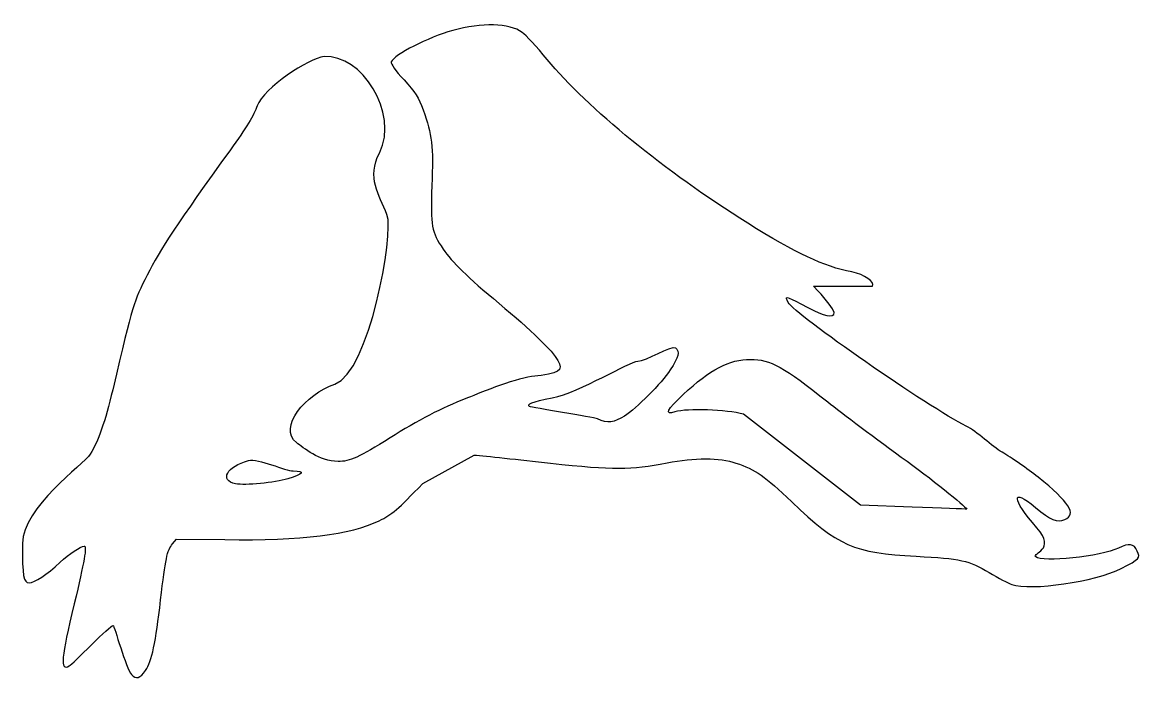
# Model space of a CAD drawing. Header units: centimetres. Extents: x -7.2 to 7.3, y -4.3 to 4.2.
import ezdxf

# ---------------------------------------------------------------- set-up
doc = ezdxf.new("R2010")
doc.units = ezdxf.units.CM
doc.header["$MEASUREMENT"] = 0
doc.layers.add('Layer 1', color=7, linetype='Continuous')

msp = doc.modelspace()

# ---------------------------------------------------------------- linework, layer by layer
at = {"layer": 'Layer 1'}
for points, knots in [([(-5.80161, -4.25319), (-5.87159, -4.17586), (-6.02699, -3.61156), (-6.04141, -3.61156), (-6.04141, -3.61156), (-6.05583, -3.61156), (-6.18248, -3.72554), (-6.32284, -3.86485), (-6.32284, -3.86485), (-6.4632, -4.00416), (-6.59463, -4.12839), (-6.61489, -4.14092), (-6.61489, -4.14092), (-6.73404, -4.21456), (-6.71909, -4.03226), (-6.54844, -3.33019), (-6.54844, -3.33019), (-6.4145, -2.77918), (-6.37968, -2.57969), (-6.41746, -2.57969), (-6.41746, -2.57969), (-6.46308, -2.57969), (-6.61582, -2.68204), (-6.73211, -2.79053), (-6.73211, -2.79053), (-6.90553, -2.95233), (-7.06217, -3.05594), (-7.13336, -3.05594), (-7.13336, -3.05594), (-7.20933, -3.05594), (-7.22327, -2.97585), (-7.22254, -2.54331), (-7.22254, -2.54331), (-7.22177, -2.07857), (-6.4263, -1.51758), (-6.33845, -1.37996), (-6.33845, -1.37996), (-6.23557, -1.21881), (-6.14552, -0.96069), (-6.04626, -0.5424), (-6.04626, -0.5424), (-5.77478, 0.60159), (-5.77714, 0.59374), (-5.59704, 0.9522), (-5.59704, 0.9522), (-5.43069, 1.28328), (-5.20039, 1.62987), (-4.51261, 2.58423), (-4.51261, 2.58423), (-4.31171, 2.86299), (-4.2048, 3.0382), (-4.16352, 3.15636), (-4.16352, 3.15636), (-4.08405, 3.38376), (-3.49052, 3.78212), (-3.29293, 3.79677), (-3.29293, 3.79677), (-2.8112, 3.83248), (-2.30931, 3.06698), (-2.57287, 2.54153), (-2.57287, 2.54153), (-2.7356, 2.2171), (-2.58101, 2.00181), (-2.47434, 1.73932), (-2.47434, 1.73932), (-2.37512, 1.49512), (-2.70798, -0.31726), (-3.15206, -0.46866), (-3.15206, -0.46866), (-3.53566, -0.59944), (-3.89974, -1.03943), (-3.65125, -1.23146), (-3.65125, -1.23146), (-3.56494, -1.29815), (-3.35524, -1.47498), (-3.11064, -1.47701), (-3.11064, -1.47701), (-2.9576, -1.47827), (-2.83314, -1.4218), (-2.43417, -1.17005), (-2.43417, -1.17005), (-2.07617, -0.94415), (-1.74533, -0.77173), (-1.45536, -0.65994), (-1.45536, -0.65994), (-1.3172, -0.60668), (-0.82814, -0.39914), (-0.58982, -0.37142), (-0.58982, -0.37142), (-0.22043, -0.32845), (-0.17377, -0.29939), (-0.24922, -0.15927), (-0.24922, -0.15927), (-0.314, -0.03899), (-0.59427, 0.23283), (-1.01393, 0.58237), (-1.01393, 0.58237), (-1.42337, 0.9234), (-1.62833, 1.1224), (-1.74228, 1.28955), (-1.74228, 1.28955), (-1.89654, 1.51581), (-1.90845, 1.58288), (-1.88894, 2.11541), (-1.88894, 2.11541), (-1.86986, 2.63608), (-1.88569, 2.77424), (-2.00223, 3.10442), (-2.00223, 3.10442), (-2.05808, 3.26264), (-2.10413, 3.33447), (-2.25192, 3.49386), (-2.25192, 3.49386), (-2.36615, 3.61706), (-2.42757, 3.70381), (-2.41807, 3.72856), (-2.41807, 3.72856), (-2.38223, 3.82196), (-1.93845, 4.04903), (-1.61845, 4.13771), (-1.61845, 4.13771), (-1.23702, 4.24341), (-0.88193, 4.23358), (-0.71207, 4.11263), (-0.71207, 4.11263), (-0.66903, 4.08198), (-0.52297, 3.92376), (-0.38748, 3.76102), (-0.38748, 3.76102), (0.14838, 3.11734), (1.14362, 2.30423), (2.22406, 1.62738), (2.22406, 1.62738), (2.85749, 1.23057), (3.21171, 1.06447), (3.57942, 0.99183), (3.57942, 0.99183), (3.74643, 0.95884), (3.88523, 0.86449), (3.85019, 0.80779), (3.85019, 0.80779), (3.85019, 0.80779), (3.0824, 0.8087), (3.0824, 0.8087), (3.0824, 0.8087), (3.0824, 0.8087), (3.40092, 0.48133), (3.34731, 0.43683), (3.34731, 0.43683), (3.29744, 0.39544), (3.17283, 0.43542), (2.91703, 0.57489), (2.91703, 0.57489), (2.72168, 0.68139), (2.70452, 0.68341), (2.75224, 0.59424), (2.75224, 0.59424), (2.83443, 0.44066), (4.59236, -0.78005), (5.07132, -1.01614), (5.07132, -1.01614), (5.20751, -1.08326), (5.4139, -1.28414), (5.5373, -1.35531), (5.5373, -1.35531), (5.65575, -1.42363), (5.8669, -1.57054), (6.00652, -1.68177), (6.00652, -1.68177), (6.41445, -2.00676), (6.51566, -2.16711), (6.35486, -2.23371), (6.35486, -2.23371), (6.2543, -2.27537), (6.17056, -2.24078), (5.97368, -2.07627), (5.97368, -2.07627), (5.64911, -1.80506), (5.66, -1.96368), (5.9919, -2.34156), (5.9919, -2.34156), (6.24869, -2.63394), (5.92594, -2.66892), (5.97523, -2.71821), (5.97523, -2.71821), (6.05262, -2.7956), (6.82841, -2.71397), (7.05417, -2.60468), (7.05417, -2.60468), (7.19592, -2.53606), (7.25182, -2.54501), (7.29923, -2.64392), (7.29923, -2.64392), (7.34245, -2.73411), (7.32935, -2.74831), (7.09083, -2.86969), (7.09083, -2.86969), (6.75235, -3.04194), (5.91252, -3.16573), (5.66583, -3.07974), (5.66583, -3.07974), (5.6199, -3.06372), (5.48675, -2.99319), (5.36995, -2.92299), (5.36995, -2.92299), (5.10723, -2.76509), (5.0002, -2.74126), (4.41854, -2.71114), (4.41854, -2.71114), (3.6059, -2.66906), (3.40065, -2.57931), (2.79734, -2.00229), (2.79734, -2.00229), (2.44907, -1.6692), (2.32475, -1.58282), (2.07019, -1.49707), (2.07019, -1.49707), (1.85789, -1.42555), (1.53272, -1.42452), (1.17363, -1.49424), (1.17363, -1.49424), (0.69173, -1.58781), (0.48678, -1.58836), (-0.34396, -1.49832), (-0.34396, -1.49832), (-0.75869, -1.45337), (-1.19164, -1.40575), (-1.33703, -1.3925), (-1.33703, -1.3925), (-1.33703, -1.3925), (-2.00607, -1.76198), (-2.00607, -1.76198), (-2.00607, -1.76198), (-2.33377, -2.10193), (-2.41128, -2.16811), (-2.57517, -2.24789), (-2.57517, -2.24789), (-2.94932, -2.43001), (-3.58452, -2.5082), (-4.58477, -2.49526), (-4.58477, -2.49526), (-4.58477, -2.49526), (-5.21644, -2.48708), (-5.21644, -2.48708), (-5.21644, -2.48708), (-5.21644, -2.48708), (-5.26693, -2.54912), (-5.26693, -2.54912), (-5.26693, -2.54912), (-5.33817, -2.63663), (-5.36016, -2.74048), (-5.42189, -3.28083), (-5.42189, -3.28083), (-5.48528, -3.83572), (-5.53724, -4.07824), (-5.61863, -4.19901), (-5.61863, -4.19901), (-5.68845, -4.30261), (-5.74242, -4.31859), (-5.80161, -4.25319)], [0, 0, 0, 0, 0.01515152, 0.01515152, 0.01515152, 0.01515152, 0.03030303, 0.03030303, 0.03030303, 0.03030303, 0.04545455, 0.04545455, 0.04545455, 0.04545455, 0.06060606, 0.06060606, 0.06060606, 0.06060606, 0.07575758, 0.07575758, 0.07575758, 0.07575758, 0.09090909, 0.09090909, 0.09090909, 0.09090909, 0.10606061, 0.10606061, 0.10606061, 0.10606061, 0.12121212, 0.12121212, 0.12121212, 0.12121212, 0.13636364, 0.13636364, 0.13636364, 0.13636364, 0.15151515, 0.15151515, 0.15151515, 0.15151515, 0.16666667, 0.16666667, 0.16666667, 0.16666667, 0.18181818, 0.18181818, 0.18181818, 0.18181818, 0.1969697, 0.1969697, 0.1969697, 0.1969697, 0.21212121, 0.21212121, 0.21212121, 0.21212121, 0.22727273, 0.22727273, 0.22727273, 0.22727273, 0.24242424, 0.24242424, 0.24242424, 0.24242424, 0.25757576, 0.25757576, 0.25757576, 0.25757576, 0.27272727, 0.27272727, 0.27272727, 0.27272727, 0.28787879, 0.28787879, 0.28787879, 0.28787879, 0.3030303, 0.3030303, 0.3030303, 0.3030303, 0.31818182, 0.31818182, 0.31818182, 0.31818182, 0.33333333, 0.33333333, 0.33333333, 0.33333333, 0.34848485, 0.34848485, 0.34848485, 0.34848485, 0.36363636, 0.36363636, 0.36363636, 0.36363636, 0.37878788, 0.37878788, 0.37878788, 0.37878788, 0.39393939, 0.39393939, 0.39393939, 0.39393939, 0.40909091, 0.40909091, 0.40909091, 0.40909091, 0.42424242, 0.42424242, 0.42424242, 0.42424242, 0.43939394, 0.43939394, 0.43939394, 0.43939394, 0.45454545, 0.45454545, 0.45454545, 0.45454545, 0.46969697, 0.46969697, 0.46969697, 0.46969697, 0.48484848, 0.48484848, 0.48484848, 0.48484848, 0.5, 0.5, 0.5, 0.5, 0.51515152, 0.51515152, 0.51515152, 0.51515152, 0.53030303, 0.53030303, 0.53030303, 0.53030303, 0.54545455, 0.54545455, 0.54545455, 0.54545455, 0.56060606, 0.56060606, 0.56060606, 0.56060606, 0.57575758, 0.57575758, 0.57575758, 0.57575758, 0.59090909, 0.59090909, 0.59090909, 0.59090909, 0.60606061, 0.60606061, 0.60606061, 0.60606061, 0.62121212, 0.62121212, 0.62121212, 0.62121212, 0.63636364, 0.63636364, 0.63636364, 0.63636364, 0.65151515, 0.65151515, 0.65151515, 0.65151515, 0.66666667, 0.66666667, 0.66666667, 0.66666667, 0.68181818, 0.68181818, 0.68181818, 0.68181818, 0.6969697, 0.6969697, 0.6969697, 0.6969697, 0.71212121, 0.71212121, 0.71212121, 0.71212121, 0.72727273, 0.72727273, 0.72727273, 0.72727273, 0.74242424, 0.74242424, 0.74242424, 0.74242424, 0.75757576, 0.75757576, 0.75757576, 0.75757576, 0.77272727, 0.77272727, 0.77272727, 0.77272727, 0.78787879, 0.78787879, 0.78787879, 0.78787879, 0.8030303, 0.8030303, 0.8030303, 0.8030303, 0.81818182, 0.81818182, 0.81818182, 0.81818182, 0.83333333, 0.83333333, 0.83333333, 0.83333333, 0.84848485, 0.84848485, 0.84848485, 0.84848485, 0.86363636, 0.86363636, 0.86363636, 0.86363636, 0.87878788, 0.87878788, 0.87878788, 0.87878788, 0.89393939, 0.89393939, 0.89393939, 0.89393939, 0.90909091, 0.90909091, 0.90909091, 0.90909091, 0.92424242, 0.92424242, 0.92424242, 0.92424242, 0.93939394, 0.93939394, 0.93939394, 0.93939394, 0.95454545, 0.95454545, 0.95454545, 0.95454545, 0.96969697, 0.96969697, 0.96969697, 0.96969697, 1, 1, 1, 1]), ([(0.61985, -0.88487), (0.77352, -0.78742), (1.10185, -0.45671), (1.21594, -0.28447), (1.21594, -0.28447), (1.32491, -0.11995), (1.3438, -0.04102), (1.28456, 0.0023), (1.28456, 0.0023), (1.22946, 0.04259), (0.89626, -0.17198), (0.79526, -0.17198), (0.79526, -0.17198), (0.68666, -0.17198), (0.04164, -0.57496), (-0.32152, -0.64777), (-0.32152, -0.64777), (-0.58453, -0.70049), (-0.66556, -0.73205), (-0.61622, -0.76255), (-0.61622, -0.76255), (-0.60335, -0.7705), (0.21998, -0.90152), (0.26867, -0.92277), (0.26867, -0.92277), (0.40347, -0.98161), (0.4804, -0.97331), (0.61985, -0.88487)], [0, 0, 0, 0, 0.125, 0.125, 0.125, 0.125, 0.25, 0.25, 0.25, 0.25, 0.375, 0.375, 0.375, 0.375, 0.5, 0.5, 0.5, 0.5, 0.625, 0.625, 0.625, 0.625, 0.75, 0.75, 0.75, 0.75, 1, 1, 1, 1]), ([(4.29948, -1.47297), (3.90657, -1.18802), (3.44223, -0.84055), (3.2676, -0.70081), (3.2676, -0.70081), (2.69858, -0.24549), (2.51782, -0.14581), (2.26219, -0.14641), (2.26219, -0.14641), (1.98363, -0.14706), (1.73634, -0.27616), (1.38468, -0.60454), (1.38468, -0.60454), (1.16917, -0.80578), (1.13744, -0.87212), (1.27661, -0.83047), (1.27661, -0.83047), (1.43589, -0.78281), (1.95131, -0.80046), (2.16845, -0.86101), (2.16845, -0.86101), (2.16845, -0.86101), (3.69299, -2.0467), (3.69299, -2.0467), (3.69299, -2.0467), (3.69299, -2.0467), (4.36665, -2.0709), (4.36665, -2.0709), (4.36665, -2.0709), (4.73716, -2.08421), (5.05704, -2.09698), (5.07749, -2.09927), (5.07749, -2.09927), (5.10428, -2.10227), (4.69239, -1.75793), (4.29948, -1.47297)], [0, 0, 0, 0, 0.1, 0.1, 0.1, 0.1, 0.2, 0.2, 0.2, 0.2, 0.3, 0.3, 0.3, 0.3, 0.4, 0.4, 0.4, 0.4, 0.5, 0.5, 0.5, 0.5, 0.6, 0.6, 0.6, 0.6, 0.7, 0.7, 0.7, 0.7, 0.8, 0.8, 0.8, 0.8, 1, 1, 1, 1]), ([(-3.76482, -1.70293), (-3.55595, -1.63843), (-3.53055, -1.60073), (-3.69599, -1.60074), (-3.69599, -1.60074), (-3.78717, -1.60075), (-4.1597, -1.43254), (-4.27693, -1.4639), (-4.27693, -1.4639), (-4.56067, -1.53978), (-4.66235, -1.72368), (-4.445, -1.76785), (-4.445, -1.76785), (-4.32542, -1.79216), (-3.93224, -1.75463), (-3.76482, -1.70293)], [0, 0, 0, 0, 0.2, 0.2, 0.2, 0.2, 0.4, 0.4, 0.4, 0.4, 0.6, 0.6, 0.6, 0.6, 1, 1, 1, 1])]:
    msp.add_open_spline(points, degree=3, knots=knots, dxfattribs=at)

doc.saveas('drawing.dxf')
